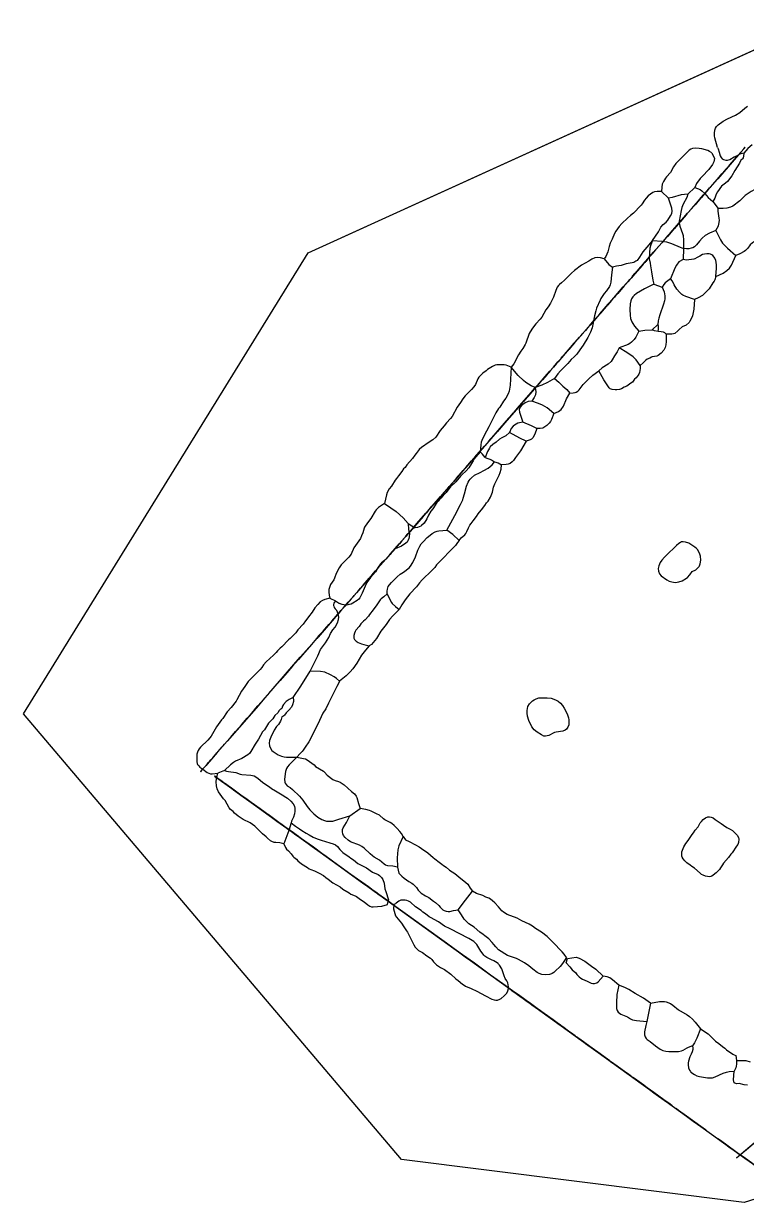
# Model space of a CAD drawing. Header units: metres. Extents: x 0.9 to 20.2, y 3 to 18.7.
# Drawn here: x 0.85 to 10.53, y 2.96 to 18.73 of the extents above; entities that cross this region are included whole.
import ezdxf

# ---------------------------------------------------------------- set-up
doc = ezdxf.new("R2010")
doc.units = ezdxf.units.M
doc.header["$MEASUREMENT"] = 0
doc.header["$XCLIPFRAME"] = 2
for name, color, linetype in [('A-Wand_Bild', 251, 'Continuous'), ('A-Wand_Steine', 5, 'Continuous'), ('B-Wand_Steine', 5, 'Continuous'), ('C-Wand_Steine', 5, 'Continuous'), ('Plan_Bild', 251, 'Continuous'), ('Plan_Steine', 5, 'Continuous')]:
    doc.layers.add(name, color=color, linetype=linetype)
picture_1 = doc.add_image_def('image1.jpg', size_in_pixel=(608, 517))

msp = doc.modelspace()

# ---------------------------------------------------------------- linework, layer by layer
at = {"layer": 'A-Wand_Bild'}
msp.add_lwpolyline([(3.411, 8.658), (10.444, 3.593)], dxfattribs=at)
at = {"layer": 'A-Wand_Steine', "extrusion": (-0.753505, 0.657443, -1.93142e-16), "elevation": 3.307}
for points in [[(-19.345, 1.327), (-19.459, 1.217), (-19.556, 1.111), (-19.599, 1.06), (-19.628, 0.981), (-19.69, 0.884), (-19.704, 0.766), (-19.713, 0.61), (-19.696, 0.511), (-19.752, 0.322), (-19.777, 0.225), (-19.771, 0.14), (-19.761, 0.041), (-19.688, 0.019), (-19.554, 0.037), (-19.219, 0.037), (-19.033, 0.046), (-18.951, 0.063), (-18.879, 0.101), (-18.874, 0.161), (-18.89, 0.224), (-18.931, 0.333), (-18.936, 0.468), (-18.92, 0.624), (-18.891, 0.714), (-18.905, 0.816), (-18.935, 0.89), (-18.961, 0.963), (-19.037, 1.064), (-19.054, 1.18), (-19.07, 1.254), (-19.116, 1.278), (-19.245, 1.305), (-19.304, 1.325), (-19.342, 1.324)], [(-17.838, 1.473), (-17.889, 1.532), (-17.917, 1.549), (-18.024, 1.546), (-18.145, 1.56), (-18.204, 1.575), (-18.256, 1.588), (-18.529, 1.473), (-18.604, 1.357), (-18.683, 1.217), (-18.827, 1.092), (-18.845, 0.981), (-18.842, 0.786), (-18.824, 0.638), (-18.853, 0.491), (-18.877, 0.345), (-18.85, 0.268), (-18.812, 0.163), (-18.786, 0.082), (-18.763, 0.019), (-18.738, -0.012), (-18.676, -0.014), (-18.569, 0.011), (-18.428, 0.029), (-18.335, 0.008), (-18.271, -0.026), (-18.143, -0.04), (-18.08, -0.063), (-18.025, -0.064), (-17.954, -0.03), (-17.876, 0.018), (-17.775, 0.092), (-17.732, 0.154), (-17.723, 0.193), (-17.725, 0.271), (-17.758, 0.327), (-17.752, 0.458), (-17.702, 0.63), (-17.638, 0.799), (-17.564, 0.957), (-17.549, 1.036), (-17.533, 1.093), (-17.568, 1.198), (-17.625, 1.271), (-17.741, 1.32), (-17.804, 1.372)], [(-18.562, -0.004), (-18.581, -0.041), (-18.535, -0.071), (-18.46, -0.069), (-18.374, -0.059), (-18.305, -0.046), (-18.31, -0.007), (-18.376, 0.033), (-18.449, 0.035)], [(-18.181, -0.049), (-18.27, -0.052), (-18.36, -0.058), (-18.417, -0.096), (-18.371, -0.137), (-18.305, -0.156), (-18.194, -0.16), (-18.113, -0.122), (-18.09, -0.089), (-18.104, -0.058)], [(-17.678, 0.012), (-17.724, 0.057), (-17.79, 0.08), (-17.872, 0.056), (-17.906, 0.012), (-17.897, -0.037), (-17.845, -0.064), (-17.789, -0.08), (-17.751, -0.089), (-17.689, -0.055), (-17.67, -0.026)], [(-15.874, 1.357), (-15.964, 1.365), (-16.007, 1.406), (-16.068, 1.493), (-16.219, 1.57), (-16.406, 1.599), (-16.607, 1.625), (-16.704, 1.619), (-16.82, 1.597), (-16.907, 1.602), (-16.99, 1.617), (-17.062, 1.611), (-17.296, 1.472), (-17.427, 1.341), (-17.493, 1.161), (-17.579, 0.9), (-17.62, 0.789), (-17.651, 0.685), (-17.662, 0.578), (-17.674, 0.429), (-17.693, 0.375), (-17.709, 0.325), (-17.714, 0.275), (-17.701, 0.187), (-17.682, 0.113), (-17.646, 0.089), (-17.566, 0.053), (-17.454, 0.021), (-17.313, 0.011), (-17.182, 0.011), (-17.065, 0.029), (-16.865, 0.046), (-16.772, 0.053), (-16.618, 0.075), (-16.456, 0.091), (-16.236, 0.119), (-16.071, 0.149), (-15.967, 0.223), (-15.936, 0.359), (-15.873, 0.432), (-15.809, 0.59), (-15.78, 0.768), (-15.736, 0.908), (-15.647, 1.052), (-15.622, 1.131), (-15.635, 1.202), (-15.675, 1.289), (-15.709, 1.373), (-15.745, 1.414), (-15.796, 1.402)], [(-17.485, 0.026), (-17.532, 0.081), (-17.586, 0.072), (-17.62, 0.032), (-17.642, -0.015), (-17.631, -0.057), (-17.585, -0.088), (-17.52, -0.064), (-17.48, -0.02)], [(-17.234, 0.065), (-17.266, 0.093), (-17.339, 0.097), (-17.393, 0.074), (-17.43, 0.031), (-17.429, -0.012), (-17.389, -0.053), (-17.313, -0.054), (-17.279, -0.039), (-17.232, -0.002), (-17.23, 0.026)], [(-16.862, 0.073), (-16.932, 0.121), (-17.012, 0.115), (-17.11, 0.08), (-17.14, 0.029), (-17.114, -0.016), (-17.055, -0.05), (-16.975, -0.076), (-16.905, -0.077), (-16.875, -0.058), (-16.845, -0.025)], [(-16.491, 0.017), (-16.548, 0.069), (-16.638, 0.091), (-16.71, 0.085), (-16.74, 0.052), (-16.752, -0.008), (-16.667, -0.091), (-16.574, -0.088), (-16.523, -0.062), (-16.493, -0.029)], [(-16.099, 0.172), (-16.177, 0.144), (-16.297, 0.109), (-16.428, 0.101), (-16.471, 0.054), (-16.459, -0.006), (-16.406, -0.04), (-16.303, -0.033), (-16.186, -0.012), (-16.114, 0.001), (-16.044, 0.063), (-16.032, 0.12), (-16.064, 0.148)], [(-15.4, 0.353), (-15.501, 0.41), (-15.588, 0.411), (-15.705, 0.397), (-15.773, 0.366), (-15.802, 0.323), (-15.82, 0.237), (-15.815, 0.163), (-15.772, 0.125), (-15.676, 0.139), (-15.576, 0.156), (-15.48, 0.163), (-15.39, 0.165), (-15.358, 0.241), (-15.373, 0.279)], [(-12.875, 1.635), (-12.916, 1.733), (-12.933, 1.835), (-12.967, 1.923), (-13.092, 1.962), (-13.278, 1.959), (-13.404, 1.998), (-13.574, 2.042), (-13.665, 2.075), (-13.706, 2.074), (-13.751, 2.062), (-13.878, 2.146), (-14.034, 2.163), (-14.163, 2.106), (-14.47, 1.99), (-14.576, 1.976), (-14.788, 1.998), (-14.963, 1.992), (-15.075, 1.932), (-15.183, 1.946), (-15.327, 1.92), (-15.422, 1.882), (-15.527, 1.474), (-15.533, 1.343), (-15.586, 1.246), (-15.631, 1.166), (-15.668, 0.899), (-15.689, 0.813), (-15.718, 0.727), (-15.733, 0.667), (-15.718, 0.614), (-15.618, 0.504), (-15.568, 0.452), (-15.476, 0.501), (-15.415, 0.542), (-15.332, 0.537), (-15.262, 0.486), (-15.13, 0.466), (-15.002, 0.448), (-14.832, 0.422), (-14.683, 0.416), (-14.477, 0.447), (-14.265, 0.5), (-14.199, 0.495), (-14.03, 0.51), (-13.842, 0.566), (-13.644, 0.632), (-13.482, 0.733), (-13.369, 0.889), (-13.276, 0.981), (-13.187, 1.133), (-13.139, 1.237), (-13.041, 1.318), (-12.954, 1.402), (-12.897, 1.471), (-12.872, 1.55)], [(-14.629, 0.331), (-14.714, 0.399), (-14.915, 0.432), (-15.061, 0.466), (-15.161, 0.456), (-15.226, 0.447), (-15.322, 0.508), (-15.422, 0.512), (-15.497, 0.478), (-15.499, 0.432), (-15.427, 0.342), (-15.338, 0.263), (-15.268, 0.222), (-15.166, 0.176), (-15.021, 0.173), (-14.883, 0.178), (-14.725, 0.183), (-14.622, 0.204), (-14.568, 0.23), (-14.558, 0.266), (-14.594, 0.297)], [(-13.883, 0.436), (-13.936, 0.488), (-14.091, 0.479), (-14.205, 0.468), (-14.271, 0.466), (-14.362, 0.4), (-14.446, 0.355), (-14.461, 0.273), (-14.371, 0.247), (-14.212, 0.259), (-14.092, 0.27), (-13.982, 0.302), (-13.922, 0.35), (-13.902, 0.382)], [(-13.001, 0.741), (-13.041, 0.814), (-13.125, 0.836), (-13.28, 0.835), (-13.313, 0.774), (-13.4, 0.697), (-13.57, 0.627), (-13.672, 0.575), (-13.695, 0.538), (-13.64, 0.522), (-13.503, 0.474), (-13.433, 0.437), (-13.33, 0.44), (-13.286, 0.473), (-13.235, 0.507), (-13.184, 0.537), (-13.14, 0.559), (-13.08, 0.611), (-13.026, 0.662)], [(-12.918, 1.073), (-12.917, 1.158), (-12.937, 1.218), (-12.962, 1.271), (-13.017, 1.237), (-13.056, 1.182), (-13.119, 1.103), (-13.2, 1.022), (-13.225, 0.94), (-13.229, 0.872), (-13.194, 0.831), (-13.138, 0.811), (-13.072, 0.81), (-13.014, 0.833), (-12.978, 0.887), (-12.933, 0.984)], [(-12.253, 2.102), (-12.28, 2.193), (-12.348, 2.28), (-12.408, 2.427), (-12.441, 2.504), (-12.528, 2.515), (-12.621, 2.498), (-12.687, 2.521), (-12.788, 2.546), (-12.866, 2.519), (-12.892, 2.447), (-12.906, 2.237), (-12.926, 1.988), (-12.943, 1.892), (-12.925, 1.758), (-12.881, 1.667), (-12.871, 1.462), (-12.858, 1.352), (-12.877, 1.203), (-12.897, 0.954), (-12.903, 0.812), (-12.888, 0.66), (-12.871, 0.572), (-12.839, 0.537), (-12.788, 0.542), (-12.736, 0.548), (-12.631, 0.512), (-12.461, 0.464), (-12.3, 0.398), (-12.117, 0.294), (-11.863, 0.234), (-11.756, 0.209), (-11.62, 0.295), (-11.56, 0.361), (-11.479, 0.42), (-11.475, 0.505), (-11.517, 0.639), (-11.512, 0.795), (-11.532, 0.904), (-11.592, 0.924), (-11.634, 0.954), (-11.696, 1.052), (-11.78, 1.226), (-11.8, 1.307), (-11.812, 1.36), (-11.78, 1.439), (-11.776, 1.521), (-11.793, 1.63), (-11.816, 1.693), (-11.872, 1.723), (-11.89, 1.762), (-11.944, 1.835), (-12.001, 1.879), (-12.123, 1.928), (-12.176, 1.973)], [(-12.526, 0.379), (-12.592, 0.44), (-12.627, 0.466), (-12.702, 0.475), (-12.734, 0.425), (-12.698, 0.36), (-12.602, 0.321), (-12.531, 0.33)], [(-8.867, 1.1), (-8.898, 1.206), (-8.935, 1.304), (-8.999, 1.344), (-9.02, 1.369), (-9.026, 1.567), (-9.038, 1.63), (-9.089, 1.689), (-9.13, 1.691), (-9.147, 1.691), (-9.175, 1.708), (-9.236, 1.766), (-9.295, 1.786), (-9.398, 1.757), (-9.522, 1.739), (-9.636, 1.768), (-9.716, 1.772), (-9.764, 1.753), (-9.808, 1.752), (-9.854, 1.765), (-9.922, 1.745), (-10.075, 1.669), (-10.296, 1.549), (-10.459, 1.494), (-10.719, 1.525), (-10.837, 1.535), (-10.952, 1.56), (-11.025, 1.583), (-11.105, 1.612), (-11.212, 1.619), (-11.249, 1.597), (-11.302, 1.62), (-11.386, 1.561), (-11.479, 1.444), (-11.532, 1.372), (-11.537, 1.308), (-11.532, 1.046), (-11.547, 0.946), (-11.507, 0.784), (-11.477, 0.696), (-11.435, 0.57), (-11.408, 0.475), (-11.286, 0.436), (-11.079, 0.219), (-11.014, 0.14), (-10.948, 0.11), (-10.762, 0.126), (-10.68, 0.15), (-10.562, 0.147), (-10.441, 0.122), (-10.306, 0.109), (-10.202, 0.084), (-10.094, 0.073), (-9.996, 0.118), (-9.818, 0.074), (-9.67, 0.065), (-9.424, 0.04), (-9.23, 0.039), (-9.026, 0.014), (-8.911, 0.088), (-8.869, 0.171), (-8.82, 0.258), (-8.799, 0.365), (-8.779, 0.486), (-8.702, 0.584), (-8.683, 0.627), (-8.692, 0.684), (-8.735, 0.739), (-8.769, 0.855), (-8.823, 0.91), (-8.852, 0.962)], [(-11.181, 0.393), (-11.261, 0.43), (-11.362, 0.437), (-11.447, 0.41), (-11.535, 0.354), (-11.551, 0.3), (-11.519, 0.273), (-11.466, 0.253), (-11.362, 0.218), (-11.305, 0.173), (-11.232, 0.147), (-11.149, 0.139), (-11.084, 0.159), (-11.054, 0.199), (-11.084, 0.265), (-11.128, 0.342)]]:
    msp.add_lwpolyline(points, close=True, dxfattribs=at)
at = {"layer": 'B-Wand_Steine', "extrusion": (-0.584431, -0.811443, -2.64902e-16), "elevation": -9.019}
for points in [[(-2.108, 0.308), (-2.166, 0.335), (-2.241, 0.33), (-2.295, 0.312), (-2.297, 0.24), (-2.274, 0.193), (-2.261, 0.151), (-2.261, 0.07), (-2.249, 0.047), (-2.18, 0.058), (-2.079, 0.083), (-1.897, 0.139), (-1.879, 0.171), (-1.908, 0.191), (-1.973, 0.2), (-2.041, 0.236)], [(-1.079, 0.791), (-1.116, 0.909), (-1.154, 0.996), (-1.215, 1.1), (-1.235, 1.281), (-1.261, 1.382), (-1.327, 1.483), (-1.414, 1.509), (-1.405, 1.558), (-1.419, 1.665), (-1.495, 1.74), (-1.65, 1.777), (-1.783, 1.772), (-1.861, 1.728), (-1.968, 1.555), (-2.118, 1.451), (-2.103, 1.365), (-2.138, 1.255), (-2.101, 1.128), (-2.069, 1.01), (-2.161, 0.814), (-2.178, 0.598), (-2.202, 0.416), (-2.178, 0.35), (-2.106, 0.324), (-2.04, 0.289), (-1.982, 0.26), (-1.823, 0.269), (-1.705, 0.301), (-1.593, 0.306), (-1.445, 0.303), (-1.267, 0.28), (-1.105, 0.254), (-1.07, 0.289), (-1.053, 0.344), (-1.065, 0.508), (-1.056, 0.65)], [(-0.577, 0.038), (-0.588, 0.119), (-0.64, 0.217), (-0.704, 0.257), (-0.816, 0.254), (-0.926, 0.269), (-1.004, 0.266), (-1.09, 0.223), (-1.137, 0.151), (-1.203, 0.145), (-1.238, 0.162), (-1.301, 0.226), (-1.388, 0.252), (-1.463, 0.249), (-1.546, 0.182), (-1.636, 0.104), (-1.691, 0.107), (-1.769, 0.093), (-1.861, 0.032), (-1.893, -0.043), (-1.867, -0.106), (-1.821, -0.17), (-1.772, -0.167), (-1.656, -0.109), (-1.396, 0.006), (-1.287, 0.015), (-1.189, -0.014), (-1.013, -0.071), (-0.851, -0.112), (-0.66, -0.074), (-0.594, -0.034)], [(0.477, 0.52), (0.479, 0.632), (0.505, 0.779), (0.511, 0.973), (0.505, 1.25), (0.436, 1.397), (0.364, 1.428), (0.321, 1.5), (0.24, 1.578), (-0.046, 1.702), (-0.268, 1.728), (-0.456, 1.717), (-0.496, 1.682), (-0.528, 1.679), (-0.666, 1.766), (-0.736, 1.757), (-0.86, 1.702), (-0.935, 1.599), (-0.949, 1.391), (-0.975, 1.1), (-1.018, 0.993), (-1.004, 0.898), (-0.958, 0.759), (-0.992, 0.603), (-1.007, 0.35), (-0.978, 0.289), (-0.938, 0.286), (-0.857, 0.292), (-0.684, 0.283), (-0.626, 0.249), (-0.594, 0.185), (-0.545, 0.032), (-0.476, -0.083), (-0.395, -0.112), (-0.259, -0.083), (-0.075, -0.06), (0.168, -0.043), (0.263, -0.008), (0.338, 0.102), (0.41, 0.315), (0.422, 0.416)], [(2.795, 0.591), (2.801, 0.675), (2.785, 0.843), (2.756, 0.995), (2.792, 1.111), (2.837, 1.192), (2.821, 1.276), (2.737, 1.421), (2.617, 1.563), (2.459, 1.731), (2.365, 1.806), (2.258, 1.854), (2.126, 1.857), (1.99, 1.893), (1.793, 1.893), (1.695, 1.769), (1.634, 1.707), (1.53, 1.623), (1.159, 1.549), (0.848, 1.449), (0.732, 1.326), (0.674, 1.11), (0.629, 0.848), (0.561, 0.661), (0.554, 0.551), (0.49, 0.46), (0.48, 0.396), (0.428, 0.331), (0.419, 0.208), (0.396, 0.063), (0.486, -0.021), (0.529, -0.024), (0.642, -0.002), (0.975, -0.053), (1.324, -0.06), (1.725, -0.099), (1.838, -0.05), (1.941, -0.037), (2.164, -0.086), (2.491, -0.141), (2.572, -0.124), (2.575, 0.002), (2.64, 0.053), (2.74, 0.079), (2.795, 0.173), (2.801, 0.297), (2.779, 0.465)], [(2.787, -0.076), (2.765, -0.043), (2.765, 0), (2.776, 0.026), (2.783, 0.044), (2.721, 0.051), (2.642, 0.033), (2.598, 0), (2.598, -0.065), (2.609, -0.101), (2.678, -0.13), (2.769, -0.126), (2.798, -0.112)], [(3.018, -0.036), (3.015, 0.015), (2.979, 0.04), (2.913, 0.022), (2.845, 0.011), (2.79, 0.022), (2.776, -0.025), (2.808, -0.076), (2.87, -0.101), (2.975, -0.083)], [(3.612, 0.435), (3.543, 0.496), (3.471, 0.612), (3.384, 0.702), (3.304, 0.71), (3.214, 0.691), (3.127, 0.702), (3.026, 0.757), (2.979, 0.71), (2.888, 0.695), (2.848, 0.615), (2.841, 0.5), (2.892, 0.42), (2.913, 0.312), (2.939, 0.181), (3.029, 0.156), (3.058, 0.149), (3.127, 0.16), (3.239, 0.145), (3.33, 0.113), (3.409, 0.08), (3.522, 0.084), (3.569, 0.131), (3.616, 0.214), (3.652, 0.337)], [(3.375, 0.042), (3.354, 0.08), (3.288, 0.118), (3.139, 0.133), (3.078, 0.118), (3.058, 0.075), (3.045, -0.065), (3.07, -0.082), (3.342, -0.093), (3.369, -0.062), (3.39, -0.024)], [(3.638, 0.016), (3.615, 0.07), (3.582, 0.095), (3.565, 0.087), (3.534, 0.062), (3.468, 0.062), (3.387, 0.067), (3.397, 0.016), (3.405, -0.032), (3.387, -0.07), (3.367, -0.103), (3.425, -0.118), (3.476, -0.123), (3.577, -0.115), (3.62, -0.088), (3.641, -0.034)], [(4.168, 0.032), (4.216, 0.118), (4.185, 0.166), (4.064, 0.156), (3.932, 0.168), (3.81, 0.194), (3.729, 0.181), (3.694, 0.108), (3.674, -0.044), (3.724, -0.082), (3.765, -0.095), (3.823, -0.08), (3.957, -0.08), (4.046, -0.05)], [(4.569, -0.012), (4.537, 0.038), (4.464, 0.073), (4.347, 0.093), (4.292, 0.08), (4.237, 0.038), (4.236, 0.007), (4.34, -0.046), (4.376, -0.049), (4.471, -0.04), (4.557, -0.042)], [(4.839, 0.061), (4.81, 0.103), (4.784, 0.124), (4.706, 0.139), (4.629, 0.121), (4.599, 0.096), (4.596, 0.05), (4.62, 0.025), (4.667, 0.016), (4.835, 0.023)], [(5.252, 0.023), (5.218, 0.05), (5.114, 0.069), (4.95, 0.069), (4.858, 0.038), (4.842, -0.033), (4.876, -0.078), (4.952, -0.09), (5.161, -0.065), (5.218, -0.039)], [(5.811, 0.006), (5.802, 0.057), (5.727, 0.084), (5.491, 0.124), (5.358, 0.11), (5.316, 0.068), (5.328, 0.011), (5.431, -0.012), (5.468, -0.03), (5.601, -0.083), (5.74, -0.088)], [(6.773, 0.03), (6.743, 0.106), (6.672, 0.126), (6.562, 0.135), (6.438, 0.135), (6.326, 0.11), (6.133, 0.088), (6.033, 0.088), (6.007, 0.046), (6.015, 0.007), (6.083, -0.052), (6.111, -0.075), (6.189, -0.076), (6.29, -0.073), (6.36, -0.032), (6.454, -0.03), (6.576, -0.059), (6.718, -0.095), (6.766, -0.05)]]:
    msp.add_lwpolyline(points, close=True, dxfattribs=at)
msp.add_lwpolyline([(-2.289, 0.007), (6.377, -0.011)], dxfattribs=at)
at = {"layer": 'C-Wand_Steine', "extrusion": (0.65081, -0.75924, -4.7566e-16), "elevation": 4.071}
msp.add_lwpolyline([(10.983, 0), (10.981, 0.065), (10.971, 0.134), (10.959, 0.198), (10.897, 0.218), (10.765, 0.237), (10.658, 0.258), (10.56, 0.256), (10.471, 0.246), (10.325, 0.258), (10.241, 0.237), (10.203, 0.186), (10.206, 0.105), (10.22, 0), (10.28, -0.022), (10.38, -0.055), (10.495, -0.088), (10.579, -0.088), (10.732, -0.091), (10.847, -0.065), (10.954, -0.045)], close=True, dxfattribs=at)
at = {"layer": 'Plan_Bild'}
msp.add_lwpolyline([(0.85, 9.495), (4.661, 15.664), (11.406, 18.731), (16.633, 16.844), (20.174, 11.046), (16.431, 4.809), (10.496, 2.955), (5.909, 3.529)], close=True, dxfattribs=at)
at = {"layer": 'Plan_Steine'}
for p, q in [((10.064, 17.001), (10.1, 16.927)), ((9.392, 16.486), (9.484, 16.393)), ((9.838, 16.539), (9.744, 16.447)), ((10.077, 16.351), (10.151, 16.258)), ((9.683, 15.723), (9.682, 15.575)), ((9.289, 15.244), (9.401, 15.206)), ((9.341, 14.705), (9.266, 14.631)), ((4.951, 11.044), (5.025, 11.007)), ((5.025, 11.007), (5.081, 10.969)), ((4.365, 9.657), (4.328, 9.62)), ((4.253, 9.509), (4.215, 9.472)), ((4.402, 9.545), (4.364, 9.508)), ((4.439, 9.582), (4.402, 9.545)), ((3.542, 8.735), (3.449, 8.698)), ((5.216, 8.129), (5.358, 8.225)), ((9.243, 5.623), (9.196, 5.377))]:
    msp.add_line(p, q, dxfattribs=at)
for points in [[(10.139, 17.075), (10.105, 17.202), (10.102, 17.228), (10.101, 17.267), (10.105, 17.306), (10.113, 17.331), (10.126, 17.352), (10.151, 17.378), (10.215, 17.424), (10.274, 17.457), (10.38, 17.507), (10.438, 17.54), (10.507, 17.601), (10.541, 17.625)], [(10.064, 17.001), (10.033, 17.021), (10.011, 17.032), (9.932, 17.054), (9.893, 17.06), (9.841, 17.062), (9.807, 17.06), (9.784, 17.05), (9.762, 17.036), (9.702, 16.98), (9.584, 16.858), (9.552, 16.815), (9.512, 16.739), (9.458, 16.679), (9.446, 16.663), (9.415, 16.616), (9.4, 16.581), (9.394, 16.541), (9.392, 16.486)], [(10.139, 17.075), (10.149, 17.053), (10.164, 17.009), (10.175, 16.963)], [(10.603, 17.108), (10.547, 17.059), (10.491, 16.998)], [(10.1, 16.927), (10.089, 16.883), (10.071, 16.845), (10.022, 16.779), (9.933, 16.686), (9.908, 16.658), (9.861, 16.593), (9.838, 16.539)], [(10.453, 16.905), (10.436, 16.862), (10.372, 16.765), (10.33, 16.694), (10.272, 16.62), (10.245, 16.595), (10.21, 16.568), (10.195, 16.554), (10.138, 16.479), (10.122, 16.447), (10.103, 16.393), (10.077, 16.351)], [(10.175, 16.963), (10.191, 16.937), (10.203, 16.921), (10.22, 16.911), (10.25, 16.903), (10.272, 16.905), (10.303, 16.914), (10.365, 16.95), (10.398, 16.961)], [(10.491, 16.998), (10.441, 16.984), (10.398, 16.961)], [(10.491, 16.998), (10.488, 16.955), (10.483, 16.936), (10.474, 16.92), (10.464, 16.912), (10.453, 16.905)], [(10.803, 16.624), (10.741, 16.59), (10.642, 16.511), (10.59, 16.482), (10.512, 16.432), (10.437, 16.358), (10.345, 16.29), (10.313, 16.275), (10.266, 16.261), (10.215, 16.257), (10.151, 16.258)], [(9.392, 16.486), (9.331, 16.486), (9.296, 16.481), (9.273, 16.471), (9.242, 16.45), (9.213, 16.424), (9.187, 16.395), (9.164, 16.366), (9.133, 16.317), (9.117, 16.3), (9.086, 16.272), (9.044, 16.221), (9.017, 16.196), (8.974, 16.164), (8.933, 16.128), (8.859, 16.056), (8.822, 16.016), (8.777, 15.952), (8.76, 15.921), (8.729, 15.846), (8.703, 15.791), (8.689, 15.746), (8.672, 15.678), (8.66, 15.646), (8.644, 15.613), (8.624, 15.583)], [(9.744, 16.447), (9.655, 16.438), (9.535, 16.403), (9.484, 16.393)], [(9.744, 16.447), (9.729, 16.403), (9.679, 16.313), (9.661, 16.27), (9.652, 16.232), (9.628, 16.088), (9.628, 16.065), (9.637, 16.022), (9.672, 15.923), (9.679, 15.894), (9.684, 15.833), (9.683, 15.723)], [(9.838, 16.539), (9.907, 16.509), (9.93, 16.494), (9.971, 16.457), (10.017, 16.402), (10.077, 16.351)], [(9.271, 15.827), (9.351, 15.943), (9.383, 16.009), (9.413, 16.043), (9.451, 16.075), (9.474, 16.101), (9.511, 16.159), (9.527, 16.191), (9.532, 16.219), (9.529, 16.26), (9.498, 16.357), (9.484, 16.393)], [(10.119, 15.961), (10.152, 16.026), (10.163, 16.069), (10.165, 16.099), (10.164, 16.129), (10.148, 16.221), (10.151, 16.258)], [(10.934, 16.25), (10.901, 16.189), (10.889, 16.171), (10.868, 16.148), (10.843, 16.097), (10.798, 16.044), (10.788, 16.029), (10.771, 15.978), (10.752, 15.934), (10.74, 15.894), (10.731, 15.876), (10.725, 15.868), (10.692, 15.838), (10.675, 15.83), (10.635, 15.817), (10.607, 15.799), (10.576, 15.769), (10.546, 15.728), (10.514, 15.696), (10.499, 15.683), (10.438, 15.648), (10.387, 15.626)], [(10.119, 15.961), (10.032, 15.928), (9.974, 15.897), (9.934, 15.861), (9.898, 15.82), (9.858, 15.769), (9.831, 15.745), (9.81, 15.732), (9.789, 15.724), (9.755, 15.716), (9.727, 15.717), (9.683, 15.723)], [(10.119, 15.961), (10.178, 15.837), (10.209, 15.792), (10.273, 15.725), (10.387, 15.626)], [(9.271, 15.827), (9.165, 15.707), (9.142, 15.677), (9.098, 15.607), (9.064, 15.563), (9.048, 15.55), (9.019, 15.536), (8.996, 15.528), (8.919, 15.516), (8.849, 15.495), (8.787, 15.484), (8.734, 15.471)], [(9.271, 15.827), (9.248, 15.772), (9.236, 15.727), (9.23, 15.67), (9.227, 15.581), (9.239, 15.527), (9.242, 15.488), (9.256, 15.408), (9.276, 15.296), (9.289, 15.244)], [(9.271, 15.827), (9.401, 15.818), (9.457, 15.81), (9.526, 15.789), (9.639, 15.738), (9.683, 15.723)], [(10.119, 15.347), (10.128, 15.459), (10.127, 15.499), (10.124, 15.537), (10.118, 15.56), (10.106, 15.59), (10.095, 15.605), (10.076, 15.626), (10.063, 15.637), (10.046, 15.645), (10.027, 15.648), (9.997, 15.649), (9.968, 15.647), (9.941, 15.641), (9.905, 15.618), (9.867, 15.603), (9.838, 15.585), (9.821, 15.578), (9.792, 15.573), (9.719, 15.567), (9.703, 15.569), (9.682, 15.575)], [(10.119, 15.347), (10.214, 15.391), (10.264, 15.426), (10.299, 15.458), (10.326, 15.498), (10.387, 15.626)], [(8.624, 15.583), (8.573, 15.597), (8.529, 15.6), (8.497, 15.596), (8.457, 15.58), (8.418, 15.552), (8.368, 15.523), (8.32, 15.497), (8.225, 15.428), (8.185, 15.392), (8.167, 15.372), (8.148, 15.355), (8.093, 15.299), (8.053, 15.263), (8.023, 15.24), (8.01, 15.227), (7.994, 15.202), (7.976, 15.159), (7.944, 15.071), (7.903, 14.989), (7.873, 14.939), (7.843, 14.901), (7.787, 14.803), (7.765, 14.776), (7.71, 14.715), (7.679, 14.673), (7.655, 14.643), (7.621, 14.585), (7.572, 14.454), (7.564, 14.435), (7.534, 14.385), (7.505, 14.347), (7.475, 14.298), (7.413, 14.178), (7.379, 14.132)], [(8.734, 15.471), (8.719, 15.367), (8.712, 15.272), (8.703, 15.234), (8.692, 15.212), (8.655, 15.156), (8.624, 15.118), (8.579, 15.052), (8.568, 15.031), (8.521, 14.923), (8.51, 14.889), (8.494, 14.82), (8.461, 14.659), (8.442, 14.603), (8.404, 14.529), (8.341, 14.427), (8.296, 14.366), (8.257, 14.307), (8.223, 14.272), (8.181, 14.237), (8.136, 14.184), (8.04, 14.085), (8.004, 14.044), (7.956, 13.983)], [(8.624, 15.583), (8.684, 15.508), (8.734, 15.471)], [(9.682, 15.575), (9.622, 15.542), (9.589, 15.5), (9.568, 15.459), (9.513, 15.316)], [(9.513, 15.316), (9.438, 15.261), (9.421, 15.239), (9.401, 15.206)], [(9.831, 15.037), (9.717, 15.078), (9.678, 15.096), (9.663, 15.108), (9.631, 15.138), (9.595, 15.178), (9.56, 15.235), (9.536, 15.283), (9.513, 15.316)], [(10.119, 15.347), (10.105, 15.304), (10.096, 15.286), (10.079, 15.264), (10.028, 15.182), (9.986, 15.135), (9.938, 15.093), (9.879, 15.059), (9.831, 15.037)], [(9.289, 15.244), (9.244, 15.223), (9.162, 15.182), (9.057, 15.12), (9.025, 15.093), (9.006, 15.073), (8.99, 15.05), (8.978, 15.023), (8.97, 14.98), (8.967, 14.904), (8.97, 14.829), (8.977, 14.785), (8.993, 14.74), (9.005, 14.717), (9.031, 14.682), (9.089, 14.617)], [(9.401, 15.206), (9.426, 15.14), (9.432, 15.115), (9.435, 15.089), (9.434, 15.049), (9.43, 15.022), (9.417, 14.977), (9.366, 14.833), (9.353, 14.788), (9.345, 14.753), (9.341, 14.705)], [(9.831, 15.037), (9.823, 14.911), (9.805, 14.819), (9.794, 14.788), (9.771, 14.747), (9.76, 14.73), (9.719, 14.694), (9.668, 14.671), (9.629, 14.638), (9.611, 14.618), (9.571, 14.585), (9.552, 14.578), (9.53, 14.574), (9.494, 14.573), (9.454, 14.575)], [(9.347, 14.61), (9.351, 14.643), (9.351, 14.663), (9.348, 14.683), (9.341, 14.705)], [(9.089, 14.617), (9.047, 14.533), (9.023, 14.503), (8.987, 14.467), (8.967, 14.451), (8.945, 14.438), (8.824, 14.39)], [(9.089, 14.617), (9.169, 14.629), (9.266, 14.631)], [(9.454, 14.575), (9.452, 14.476), (9.448, 14.431), (9.439, 14.395), (9.432, 14.379), (9.422, 14.361), (9.386, 14.322), (9.345, 14.289), (9.326, 14.282), (9.266, 14.271), (9.257, 14.267), (9.234, 14.253), (9.199, 14.239), (9.182, 14.229), (9.145, 14.192), (9.104, 14.156)], [(9.347, 14.61), (9.298, 14.619), (9.266, 14.631)], [(9.454, 14.575), (9.435, 14.592), (9.417, 14.602), (9.388, 14.608), (9.347, 14.61)], [(8.824, 14.39), (8.799, 14.34), (8.761, 14.286), (8.732, 14.231), (8.716, 14.209), (8.675, 14.172), (8.594, 14.126), (8.55, 14.084)], [(9.104, 14.156), (9.05, 14.232), (9.012, 14.272), (8.928, 14.329), (8.824, 14.39)], [(7.379, 14.132), (7.335, 14.152), (7.311, 14.159), (7.286, 14.163), (7.249, 14.166), (7.211, 14.166), (7.186, 14.164), (7.162, 14.159), (7.128, 14.144), (7.063, 14.102), (7.041, 14.083), (6.997, 14.052), (6.961, 14.017), (6.945, 13.998), (6.932, 13.977), (6.899, 13.903), (6.88, 13.872), (6.847, 13.833), (6.764, 13.75), (6.731, 13.711), (6.7, 13.66), (6.656, 13.6), (6.588, 13.475), (6.564, 13.445), (6.514, 13.389), (6.481, 13.346), (6.426, 13.286), (6.369, 13.198), (6.33, 13.159), (6.24, 13.104), (6.218, 13.086), (6.183, 13.063), (6.147, 13.03), (6.132, 13.012), (6.107, 12.977), (6.088, 12.956), (6.056, 12.911), (5.982, 12.827), (5.958, 12.792), (5.938, 12.771), (5.914, 12.736), (5.869, 12.68), (5.845, 12.645), (5.826, 12.623), (5.775, 12.543), (5.745, 12.505), (5.719, 12.456), (5.707, 12.423), (5.68, 12.309)], [(7.379, 14.132), (7.365, 13.891), (7.349, 13.81), (7.339, 13.777), (7.307, 13.718), (7.277, 13.68), (7.226, 13.6), (7.207, 13.578), (7.173, 13.522), (7.077, 13.333), (7.016, 13.217), (6.986, 13.153), (6.978, 13.13), (6.972, 13.095), (6.962, 13)], [(7.7, 13.859), (7.647, 13.885), (7.575, 13.928), (7.542, 13.953), (7.472, 14.022), (7.379, 14.132)], [(8.165, 13.786), (8.208, 13.789), (8.236, 13.795), (8.249, 13.8), (8.269, 13.812), (8.286, 13.829), (8.342, 13.901), (8.416, 13.978), (8.473, 14.028), (8.55, 14.084)], [(9.104, 14.156), (9.106, 14.132), (9.105, 14.115), (9.096, 14.064), (9.088, 14.038), (9.08, 14.025), (9.05, 13.99), (9.03, 13.971), (9.001, 13.934), (8.981, 13.917), (8.928, 13.879), (8.889, 13.864), (8.853, 13.842), (8.827, 13.835), (8.793, 13.83), (8.77, 13.829), (8.729, 13.836), (8.703, 13.845), (8.69, 13.855), (8.662, 13.896), (8.638, 13.937), (8.617, 13.965), (8.55, 14.084)], [(7.956, 13.983), (7.865, 13.927), (7.79, 13.893), (7.7, 13.859)], [(7.956, 13.983), (8.015, 13.934), (8.069, 13.878), (8.123, 13.835), (8.165, 13.786)], [(7.7, 13.859), (7.707, 13.802), (7.703, 13.765), (7.686, 13.727), (7.653, 13.68)], [(7.949, 13.514), (8.012, 13.541), (8.03, 13.552), (8.046, 13.566), (8.077, 13.612), (8.118, 13.708), (8.165, 13.786)], [(7.653, 13.68), (7.607, 13.672), (7.567, 13.656), (7.515, 13.621), (7.497, 13.596), (7.487, 13.565), (7.488, 13.532), (7.533, 13.399)], [(7.949, 13.514), (7.858, 13.588), (7.799, 13.625), (7.745, 13.649), (7.653, 13.68)], [(7.949, 13.514), (7.916, 13.433), (7.904, 13.408), (7.886, 13.383), (7.854, 13.351), (7.83, 13.333), (7.803, 13.319), (7.764, 13.312), (7.723, 13.313)], [(7.355, 13.258), (7.305, 13.216), (7.254, 13.189), (7.223, 13.168), (7.175, 13.13), (7.131, 13.098), (7.098, 13.066), (7.086, 13.051), (7.06, 13.004), (7.029, 12.925)], [(7.533, 13.399), (7.467, 13.382), (7.444, 13.372), (7.423, 13.358), (7.404, 13.342), (7.38, 13.313), (7.355, 13.258)], [(7.577, 13.144), (7.494, 13.182), (7.355, 13.258)], [(7.723, 13.313), (7.649, 13.35), (7.533, 13.399)], [(7.723, 13.313), (7.694, 13.236), (7.666, 13.187), (7.649, 13.171), (7.63, 13.161), (7.577, 13.144)], [(7.577, 13.144), (7.503, 13.015), (7.435, 12.925), (7.408, 12.886), (7.392, 12.867), (7.363, 12.845), (7.338, 12.835), (7.309, 12.83), (7.248, 12.827)], [(6.962, 13), (6.879, 12.9), (6.867, 12.882), (6.846, 12.843), (6.811, 12.786), (6.774, 12.746), (6.718, 12.693), (6.7, 12.673), (6.681, 12.654), (6.657, 12.621), (6.636, 12.597), (6.612, 12.574), (6.571, 12.542), (6.509, 12.455), (6.466, 12.418), (6.437, 12.38), (6.417, 12.362), (6.4, 12.341), (6.381, 12.322), (6.329, 12.239), (6.302, 12.206), (6.271, 12.153), (6.248, 12.105), (6.213, 12.047), (6.179, 12.014), (6.167, 12.006), (6.124, 11.989), (6.091, 11.982)], [(7.029, 12.925), (6.993, 12.969), (6.962, 13)], [(6.518, 11.953), (6.623, 12.148), (6.699, 12.296), (6.729, 12.36), (6.737, 12.382), (6.751, 12.439), (6.782, 12.54), (6.803, 12.594), (6.815, 12.616), (6.83, 12.636), (6.847, 12.654), (6.887, 12.687), (6.961, 12.725), (7.014, 12.749), (7.07, 12.782), (7.123, 12.826), (7.155, 12.865)], [(6.682, 11.814), (6.71, 11.85), (6.756, 11.89), (6.77, 11.906), (6.785, 11.933), (6.807, 11.984), (6.825, 12.021), (6.843, 12.043), (6.867, 12.078), (6.912, 12.135), (6.936, 12.169), (6.956, 12.191), (6.98, 12.226), (7.025, 12.282), (7.049, 12.316), (7.068, 12.338), (7.102, 12.394), (7.112, 12.415), (7.127, 12.46), (7.142, 12.528), (7.157, 12.573), (7.215, 12.69), (7.229, 12.722), (7.242, 12.768), (7.248, 12.827)], [(7.029, 12.925), (7.113, 12.891), (7.155, 12.865)], [(7.155, 12.865), (7.205, 12.851), (7.248, 12.827)], [(5.68, 12.309), (5.603, 12.256), (5.57, 12.223), (5.558, 12.208), (5.5, 12.11), (5.456, 12.052), (5.416, 11.993), (5.41, 11.977), (5.394, 11.915), (5.373, 11.876), (5.359, 11.841), (5.271, 11.717), (5.261, 11.695), (5.246, 11.652), (5.236, 11.63), (5.205, 11.59), (5.104, 11.488), (5.074, 11.448), (5.037, 11.374), (5.015, 11.309), (5.003, 11.288), (4.961, 11.227), (4.944, 11.183), (4.938, 11.159), (4.936, 11.121), (4.94, 11.084), (4.951, 11.044)], [(5.68, 12.309), (5.769, 12.252), (5.839, 12.2), (5.93, 12.118), (5.998, 12.039)], [(5.998, 12.039), (6.05, 12.011), (6.091, 11.982)], [(5.998, 12.039), (6.002, 11.963), (6.008, 11.933), (6.016, 11.909)], [(6.016, 11.909), (6.013, 11.862), (6.008, 11.839), (5.996, 11.808), (5.984, 11.79), (5.968, 11.776), (5.91, 11.738), (5.826, 11.701), (5.806, 11.689), (5.781, 11.664), (5.756, 11.626), (5.724, 11.587), (5.687, 11.552), (5.643, 11.516), (5.629, 11.502), (5.598, 11.455), (5.576, 11.415), (5.562, 11.394), (5.495, 11.318), (5.445, 11.252), (5.422, 11.204), (5.385, 11.107), (5.352, 11.046), (5.337, 11.027), (5.318, 11.011), (5.259, 10.975), (5.237, 10.963), (5.214, 10.955), (5.176, 10.95), (5.139, 10.952), (5.115, 10.957), (5.081, 10.969)], [(5.718, 11.098), (5.718, 11.134), (5.722, 11.164), (5.733, 11.196), (5.748, 11.221), (5.778, 11.253), (5.853, 11.326), (5.893, 11.362), (5.937, 11.392), (6.011, 11.449), (6.032, 11.472), (6.063, 11.521), (6.099, 11.595), (6.13, 11.683), (6.153, 11.737), (6.174, 11.768), (6.2, 11.797), (6.255, 11.852), (6.294, 11.887), (6.321, 11.906), (6.361, 11.929), (6.385, 11.937), (6.409, 11.941), (6.518, 11.953)], [(6.682, 11.814), (6.597, 11.893), (6.518, 11.953)], [(6.682, 11.814), (6.66, 11.787), (6.632, 11.748), (6.607, 11.719), (6.412, 11.524), (6.38, 11.487), (6.355, 11.453), (6.318, 11.413), (6.187, 11.287), (6.151, 11.247), (6.11, 11.194), (6.021, 11.101), (5.957, 11.018), (5.913, 10.951), (5.878, 10.889)], [(4.951, 11.044), (4.882, 11.024), (4.852, 11.012), (4.823, 10.991), (4.788, 10.959), (4.748, 10.914), (4.712, 10.855), (4.666, 10.794), (4.643, 10.76), (4.624, 10.739), (4.593, 10.696), (4.524, 10.618), (4.493, 10.576), (4.419, 10.5), (4.399, 10.483), (4.306, 10.39), (4.287, 10.372), (4.269, 10.353), (4.249, 10.336), (4.232, 10.316), (4.212, 10.299), (4.194, 10.279), (4.1, 10.189), (4.063, 10.149), (4.039, 10.116), (4.016, 10.089), (3.892, 9.964), (3.858, 9.928), (3.837, 9.899), (3.814, 9.859), (3.768, 9.797), (3.707, 9.683), (3.696, 9.665), (3.631, 9.581), (3.576, 9.521), (3.519, 9.433), (3.5, 9.412), (3.432, 9.318), (3.362, 9.193), (3.346, 9.172), (3.319, 9.142), (3.221, 9.047), (3.203, 9.027), (3.188, 9.005), (3.177, 8.981), (3.172, 8.956), (3.169, 8.93), (3.168, 8.892), (3.171, 8.853), (3.176, 8.829), (3.181, 8.817), (3.195, 8.797), (3.212, 8.78), (3.25, 8.755), (3.308, 8.711), (3.329, 8.698), (3.352, 8.691), (3.374, 8.69), (3.449, 8.698)], [(5.718, 11.098), (5.675, 11.061), (5.639, 11.034), (5.624, 11.019), (5.572, 10.939), (5.553, 10.918), (5.53, 10.884), (5.483, 10.825), (5.466, 10.799), (5.423, 10.753), (5.403, 10.735), (5.366, 10.697), (5.342, 10.664), (5.3, 10.614), (5.288, 10.595), (5.279, 10.574), (5.27, 10.541), (5.27, 10.518), (5.273, 10.507), (5.282, 10.488), (5.303, 10.465), (5.331, 10.448), (5.375, 10.43), (5.407, 10.42), (5.475, 10.402)], [(5.718, 11.098), (5.747, 11.031), (5.774, 10.984), (5.787, 10.969), (5.831, 10.932), (5.878, 10.889)], [(5.025, 11.007), (5.005, 10.976), (5, 10.957), (5, 10.946), (5.002, 10.935), (5.01, 10.916), (5.022, 10.9), (5.043, 10.877)], [(5.878, 10.889), (5.793, 10.805), (5.751, 10.758), (5.705, 10.688), (5.632, 10.6), (5.575, 10.502), (5.532, 10.448), (5.509, 10.424), (5.475, 10.402)], [(4.689, 10.067), (4.725, 10.145), (4.789, 10.269), (4.826, 10.354), (4.839, 10.375), (4.894, 10.444), (4.935, 10.517), (4.961, 10.569), (4.99, 10.616), (5.02, 10.654), (5.054, 10.712), (5.068, 10.755), (5.072, 10.789), (5.068, 10.812), (5.061, 10.834), (5.043, 10.877)], [(5.475, 10.402), (5.427, 10.345), (5.375, 10.278), (5.312, 10.17), (5.256, 10.096), (5.222, 10.058), (5.167, 10.004), (5.081, 9.929)], [(4.459, 9.712), (4.561, 9.863), (4.689, 10.067)], [(5.081, 9.929), (5.039, 9.968), (5.01, 9.987), (4.96, 10.017), (4.884, 10.051), (4.826, 10.061), (4.689, 10.067)], [(5.081, 9.929), (5.061, 9.893), (5.046, 9.859), (4.934, 9.637), (4.895, 9.563), (4.856, 9.501), (4.814, 9.404), (4.708, 9.193), (4.669, 9.119), (4.618, 9.049), (4.594, 9.009), (4.58, 8.989), (4.555, 8.961), (4.51, 8.916)], [(4.459, 9.712), (4.406, 9.684), (4.365, 9.657)], [(4.459, 9.712), (4.462, 9.673), (4.462, 9.657), (4.452, 9.614), (4.439, 9.582)], [(4.215, 9.472), (4.187, 9.428), (4.131, 9.369), (4.075, 9.28), (4.051, 9.251), (3.995, 9.153), (3.949, 9.09), (3.894, 8.988), (3.876, 8.963), (3.854, 8.944), (3.772, 8.895), (3.687, 8.859), (3.659, 8.844), (3.619, 8.811), (3.542, 8.735)], [(4.309, 9.564), (4.296, 9.558), (4.284, 9.55), (4.274, 9.539), (4.253, 9.509)], [(4.364, 9.508), (4.343, 9.478), (4.333, 9.467), (4.321, 9.459), (4.308, 9.453)], [(4.328, 9.62), (4.318, 9.598), (4.309, 9.564)], [(4.289, 9.397), (4.261, 9.353), (4.236, 9.323), (4.207, 9.276), (4.159, 9.181), (4.144, 9.137), (4.14, 9.102), (4.143, 9.067), (4.155, 9.034), (4.172, 9.005), (4.19, 8.99), (4.258, 8.946), (4.302, 8.928), (4.337, 8.918), (4.372, 8.915), (4.51, 8.916)], [(4.308, 9.453), (4.299, 9.42), (4.289, 9.397)], [(4.51, 8.916), (4.405, 8.813), (4.382, 8.783), (4.369, 8.761), (4.357, 8.722), (4.342, 8.621), (4.346, 8.581), (4.351, 8.568), (4.364, 8.548), (4.381, 8.531), (4.419, 8.506), (4.451, 8.48), (4.544, 8.391), (4.59, 8.337), (4.646, 8.253), (4.683, 8.211), (4.734, 8.157), (4.789, 8.109), (4.843, 8.08), (4.877, 8.065), (4.905, 8.059), (4.947, 8.056), (4.99, 8.059), (5.018, 8.065), (5.073, 8.085), (5.216, 8.129)], [(4.51, 8.916), (4.599, 8.898), (4.623, 8.89), (4.646, 8.878), (4.739, 8.81), (4.76, 8.791), (4.864, 8.728), (4.881, 8.712), (4.915, 8.674), (4.99, 8.617), (5.023, 8.6), (5.067, 8.587), (5.088, 8.578), (5.144, 8.546), (5.241, 8.454), (5.282, 8.422), (5.304, 8.394), (5.314, 8.373), (5.334, 8.296), (5.358, 8.225)], [(4.335, 7.756), (4.28, 7.769), (4.227, 7.771), (4.205, 7.774), (4.175, 7.784), (4.158, 7.794), (4.118, 7.828), (4.098, 7.848), (4.047, 7.888), (3.945, 7.989), (3.916, 8.015), (3.885, 8.036), (3.789, 8.08), (3.723, 8.124), (3.675, 8.166), (3.656, 8.185), (3.619, 8.216), (3.601, 8.238), (3.547, 8.333), (3.529, 8.355), (3.462, 8.449), (3.443, 8.492), (3.432, 8.529), (3.429, 8.585), (3.433, 8.626), (3.449, 8.698)], [(3.542, 8.735), (3.565, 8.727), (3.593, 8.721), (3.694, 8.707), (3.75, 8.687), (3.773, 8.682), (3.893, 8.674), (3.916, 8.67), (3.937, 8.663), (3.987, 8.635), (4.053, 8.574), (4.141, 8.517), (4.171, 8.493), (4.221, 8.463), (4.269, 8.438), (4.313, 8.409), (4.363, 8.381), (4.382, 8.367), (4.426, 8.327), (4.458, 8.291), (4.476, 8.259), (4.483, 8.229), (4.484, 8.192), (4.478, 8.155), (4.463, 8.11), (4.439, 8.057), (4.432, 8.034)], [(5.931, 7.851), (5.908, 7.892), (5.889, 7.919), (5.853, 7.961), (5.813, 8), (5.782, 8.026), (5.759, 8.04), (5.687, 8.075), (5.668, 8.087), (5.614, 8.137), (5.576, 8.158), (5.503, 8.193), (5.481, 8.201), (5.434, 8.215), (5.358, 8.225)], [(5.858, 7.444), (5.794, 7.454), (5.725, 7.46), (5.694, 7.47), (5.676, 7.482), (5.617, 7.537), (5.542, 7.578), (5.52, 7.593), (5.49, 7.619), (5.41, 7.696), (5.379, 7.72), (5.346, 7.737), (5.227, 7.783), (5.195, 7.804), (5.157, 7.838), (5.134, 7.868), (5.123, 7.89), (5.118, 7.913), (5.121, 7.948), (5.128, 7.97), (5.172, 8.041), (5.216, 8.129)], [(4.432, 8.034), (4.403, 7.933), (4.335, 7.756)], [(4.432, 8.034), (4.491, 7.991), (4.545, 7.956), (4.576, 7.932), (4.633, 7.898), (4.674, 7.876), (4.726, 7.843), (4.78, 7.821), (4.836, 7.802), (4.949, 7.767), (4.993, 7.756), (5.025, 7.741), (5.052, 7.718), (5.085, 7.677), (5.123, 7.638), (5.21, 7.58), (5.232, 7.561), (5.267, 7.538), (5.326, 7.493), (5.44, 7.431), (5.522, 7.376), (5.596, 7.343), (5.616, 7.331), (5.643, 7.306), (5.662, 7.275), (5.677, 7.23), (5.688, 7.15), (5.7, 7.116), (5.737, 7.003)], [(4.335, 7.756), (4.356, 7.706), (4.369, 7.685), (4.395, 7.661), (4.433, 7.621), (4.456, 7.591), (4.468, 7.578), (4.505, 7.549), (4.524, 7.529), (4.572, 7.487), (4.653, 7.437), (4.675, 7.42), (4.694, 7.412), (4.743, 7.395), (4.809, 7.363), (4.867, 7.329), (4.897, 7.304), (4.93, 7.281), (4.991, 7.234), (5.089, 7.178), (5.126, 7.149), (5.207, 7.099), (5.23, 7.082), (5.288, 7.059), (5.307, 7.048), (5.36, 7.009), (5.408, 6.979), (5.461, 6.936), (5.488, 6.918), (5.51, 6.91), (5.532, 6.909), (5.648, 6.922), (5.724, 6.943), (5.737, 7.003)], [(5.931, 7.851), (5.873, 7.726), (5.859, 7.675), (5.852, 7.567), (5.858, 7.444)], [(5.931, 7.851), (5.965, 7.807), (6.014, 7.786), (6.099, 7.743), (6.147, 7.714), (6.177, 7.69), (6.264, 7.633), (6.332, 7.571), (6.358, 7.553), (6.414, 7.508), (6.449, 7.484), (6.471, 7.465), (6.506, 7.441), (6.554, 7.403), (6.625, 7.357), (6.702, 7.291), (6.745, 7.259), (6.796, 7.213), (6.831, 7.162), (6.861, 7.123)], [(5.858, 7.444), (5.875, 7.36), (5.913, 7.32), (5.946, 7.297), (6.007, 7.251), (6.047, 7.228), (6.065, 7.215), (6.097, 7.185), (6.11, 7.168), (6.133, 7.135), (6.172, 7.096), (6.229, 7.06), (6.277, 7.034), (6.338, 6.988), (6.364, 6.97), (6.41, 6.927), (6.427, 6.907), (6.465, 6.871), (6.482, 6.861), (6.506, 6.852), (6.536, 6.849), (6.555, 6.851), (6.604, 6.862), (6.669, 6.871)], [(6.669, 6.871), (6.766, 7.002), (6.861, 7.123)], [(8.119, 6.232), (8.086, 6.279), (8.06, 6.31), (7.937, 6.437), (7.86, 6.512), (7.784, 6.572), (7.704, 6.623), (7.665, 6.652), (7.617, 6.68), (7.522, 6.722), (7.458, 6.759), (7.325, 6.81), (7.277, 6.838), (7.252, 6.856), (7.21, 6.909), (7.158, 6.966), (7.13, 6.992), (7.1, 7.015), (7.079, 7.026), (7.04, 7.04), (6.998, 7.062), (6.915, 7.089), (6.861, 7.123)], [(8.119, 6.232), (8.066, 6.155), (8.032, 6.113), (7.969, 6.049), (7.949, 6.033), (7.928, 6.019), (7.916, 6.013), (7.891, 6.006), (7.839, 6.002), (7.788, 6.007), (7.754, 6.019), (7.726, 6.033), (7.67, 6.076), (7.614, 6.121), (7.558, 6.162), (7.515, 6.182), (7.476, 6.207), (7.447, 6.22), (7.329, 6.258), (7.21, 6.334), (7.172, 6.374), (7.148, 6.408), (7.124, 6.436), (7.08, 6.481), (7.061, 6.497), (7.026, 6.521), (7.004, 6.54), (6.96, 6.572), (6.884, 6.638), (6.813, 6.684), (6.775, 6.718), (6.749, 6.747), (6.734, 6.767), (6.705, 6.819), (6.669, 6.871)], [(8.112, 6.161), (8.131, 6.222), (8.246, 6.239), (8.29, 6.223), (8.364, 6.184), (8.384, 6.17), (8.453, 6.115), (8.513, 6.076), (8.611, 5.984)], [(8.112, 6.161), (8.162, 6.107), (8.194, 6.07), (8.243, 6.029), (8.259, 6.006), (8.287, 5.975), (8.309, 5.957), (8.332, 5.942), (8.396, 5.917), (8.448, 5.891), (8.47, 5.886), (8.492, 5.886), (8.523, 5.896), (8.541, 5.907), (8.611, 5.984)], [(8.817, 5.861), (8.733, 5.934), (8.699, 5.959), (8.663, 5.976), (8.611, 5.984)], [(8.817, 5.861), (8.793, 5.736), (8.786, 5.627), (8.79, 5.552), (8.797, 5.525), (8.81, 5.502), (8.827, 5.487), (8.845, 5.477), (8.933, 5.437), (8.974, 5.413), (9.004, 5.401), (9.055, 5.39), (9.196, 5.377)], [(9.243, 5.623), (9.151, 5.688), (9.036, 5.752), (8.954, 5.807), (8.9, 5.832), (8.817, 5.861)], [(9.243, 5.623), (9.362, 5.643), (9.402, 5.645), (9.429, 5.644), (9.455, 5.639), (9.51, 5.618), (9.544, 5.594), (9.617, 5.532), (9.732, 5.468), (9.764, 5.444), (9.805, 5.407), (9.842, 5.367), (9.912, 5.278)], [(9.196, 5.377), (9.18, 5.323), (9.163, 5.239), (9.163, 5.198), (9.17, 5.171), (9.183, 5.151), (9.2, 5.134), (9.238, 5.108), (9.312, 5.049), (9.371, 5.007), (9.409, 4.989), (9.447, 4.979), (9.488, 4.975), (9.56, 4.974), (9.617, 4.977), (9.658, 4.985), (9.682, 4.994), (9.713, 5.013)], [(9.912, 5.278), (9.864, 5.152), (9.833, 5.091), (9.806, 5.049)], [(9.912, 5.278), (10.013, 5.21), (10.059, 5.168), (10.076, 5.149), (10.115, 5.112), (10.156, 5.082), (10.206, 5.041), (10.24, 5.018), (10.262, 4.999), (10.347, 4.938), (10.365, 4.929), (10.385, 4.922)], [(9.806, 5.049), (9.746, 5.027), (9.713, 5.013)], [(9.806, 5.049), (9.81, 5.02), (9.808, 5.002), (9.8, 4.97), (9.787, 4.938)], [(9.787, 4.938), (9.771, 4.906), (9.752, 4.848), (9.749, 4.822), (9.748, 4.795), (9.753, 4.756), (9.766, 4.725), (9.777, 4.707), (9.785, 4.699), (9.83, 4.666), (9.863, 4.649), (9.901, 4.639), (10.004, 4.623), (10.044, 4.622), (10.071, 4.624), (10.108, 4.634), (10.215, 4.685), (10.259, 4.7), (10.296, 4.708), (10.361, 4.711)], [(10.385, 4.922), (10.396, 4.857), (10.395, 4.804), (10.392, 4.781), (10.384, 4.758), (10.361, 4.711)], [(10.396, 4.857), (10.52, 4.856), (10.576, 4.836)], [(10.54, 4.526), (10.499, 4.53), (10.429, 4.546), (10.393, 4.544), (10.364, 4.555), (10.354, 4.596), (10.361, 4.711)]]:
    msp.add_lwpolyline(points, dxfattribs=at)
for points in [[(9.504, 11.66), (9.432, 11.591), (9.395, 11.55), (9.374, 11.518), (9.356, 11.476), (9.347, 11.438), (9.35, 11.403), (9.362, 11.368), (9.384, 11.339), (9.462, 11.288), (9.495, 11.271), (9.528, 11.26), (9.552, 11.254), (9.575, 11.253), (9.599, 11.254), (9.622, 11.259), (9.666, 11.274), (9.724, 11.308), (9.739, 11.32), (9.771, 11.354), (9.799, 11.397), (9.85, 11.423), (9.87, 11.437), (9.894, 11.465), (9.901, 11.476), (9.909, 11.5), (9.915, 11.552), (9.911, 11.604), (9.904, 11.629), (9.892, 11.662), (9.872, 11.693), (9.855, 11.711), (9.836, 11.726), (9.756, 11.776), (9.713, 11.793), (9.679, 11.798), (9.656, 11.794), (9.643, 11.789), (9.621, 11.775), (9.59, 11.748), (9.541, 11.696)], [(7.711, 9.696), (7.75, 9.706), (7.791, 9.708), (7.86, 9.707), (7.914, 9.702), (7.95, 9.691), (7.982, 9.677), (8.006, 9.662), (8.037, 9.635), (8.065, 9.604), (8.089, 9.57), (8.127, 9.496), (8.146, 9.44), (8.15, 9.413), (8.152, 9.387), (8.148, 9.348), (8.136, 9.314), (8.118, 9.287), (8.101, 9.275), (8.069, 9.263), (7.981, 9.25), (7.958, 9.243), (7.929, 9.232), (7.898, 9.212), (7.88, 9.204), (7.86, 9.198), (7.839, 9.195), (7.817, 9.197), (7.784, 9.211), (7.724, 9.247), (7.686, 9.279), (7.655, 9.319), (7.613, 9.404), (7.596, 9.462), (7.592, 9.501), (7.592, 9.54), (7.596, 9.566), (7.603, 9.591), (7.625, 9.627), (7.664, 9.667), (7.686, 9.683)], [(9.98, 8.104), (10.011, 8.114), (10.033, 8.116), (10.054, 8.112), (10.081, 8.101), (10.109, 8.078), (10.189, 8.026), (10.219, 8.002), (10.267, 7.974), (10.308, 7.952), (10.339, 7.931), (10.377, 7.896), (10.402, 7.869), (10.421, 7.838), (10.425, 7.816), (10.421, 7.774), (10.411, 7.746), (10.394, 7.724), (10.337, 7.636), (10.318, 7.615), (10.286, 7.571), (10.219, 7.494), (10.205, 7.474), (10.181, 7.433), (10.166, 7.413), (10.123, 7.365), (10.084, 7.333), (10.062, 7.321), (10.05, 7.317), (10.027, 7.314), (10.004, 7.315), (9.98, 7.321), (9.948, 7.333), (9.926, 7.345), (9.906, 7.36), (9.832, 7.428), (9.797, 7.452), (9.776, 7.471), (9.731, 7.502), (9.704, 7.527), (9.68, 7.555), (9.668, 7.578), (9.664, 7.589), (9.661, 7.613), (9.664, 7.648), (9.679, 7.692), (9.689, 7.713), (9.718, 7.76), (9.748, 7.798), (9.8, 7.878), (9.818, 7.9), (9.842, 7.935), (9.879, 7.984), (9.909, 8.035), (9.924, 8.055), (9.95, 8.082)], [(5.802, 6.884), (5.83, 6.792), (5.845, 6.772), (5.91, 6.694), (5.94, 6.643), (5.977, 6.592), (5.99, 6.571), (6.074, 6.402), (6.093, 6.371), (6.119, 6.344), (6.138, 6.328), (6.189, 6.298), (6.249, 6.254), (6.298, 6.223), (6.314, 6.207), (6.339, 6.175), (6.378, 6.136), (6.433, 6.101), (6.484, 6.073), (6.57, 6.01), (6.636, 5.948), (6.67, 5.924), (6.727, 5.876), (6.747, 5.861), (6.768, 5.849), (6.843, 5.818), (6.918, 5.781), (7.034, 5.719), (7.119, 5.677), (7.151, 5.666), (7.174, 5.663), (7.196, 5.664), (7.227, 5.674), (7.245, 5.683), (7.285, 5.718), (7.321, 5.757), (7.334, 5.785), (7.342, 5.817), (7.342, 5.839), (7.331, 5.894), (7.32, 5.923), (7.299, 5.954), (7.285, 5.986), (7.251, 6.08), (7.222, 6.13), (7.209, 6.146), (7.202, 6.153), (7.169, 6.174), (7.144, 6.189), (7.113, 6.202), (7.05, 6.235), (7.025, 6.252), (7.012, 6.265), (6.989, 6.297), (6.971, 6.318), (6.917, 6.408), (6.878, 6.448), (6.812, 6.488), (6.559, 6.615), (6.485, 6.654), (6.404, 6.712), (6.3, 6.767), (6.282, 6.779), (6.23, 6.819), (6.197, 6.842), (6.175, 6.861), (6.095, 6.913), (6.029, 6.974), (6.002, 6.989), (5.98, 6.997), (5.958, 7.001), (5.923, 7.002), (5.9, 6.999), (5.873, 6.988), (5.84, 6.959), (5.829, 6.952), (5.809, 6.943)]]:
    msp.add_lwpolyline(points, close=True, dxfattribs=at)

# ---------------------------------------------------------------- pictures from other files: only their frames are drawn
at = {"layer": 'Plan_Bild'}
image = msp.add_image(picture_1, insert=(0, 0), size_in_units=(22.633, 19.246), dxfattribs=dict(at, fade=50))
image.set_boundary_path([(22.344, 261.433), (124.715, 95.72), (305.9, 13.317), (446.32, 64.027), (541.445, 219.78), (440.886, 387.3), (281.44, 437.107), (158.234, 421.71), (22.344, 261.433)])

doc.saveas('drawing.dxf')
